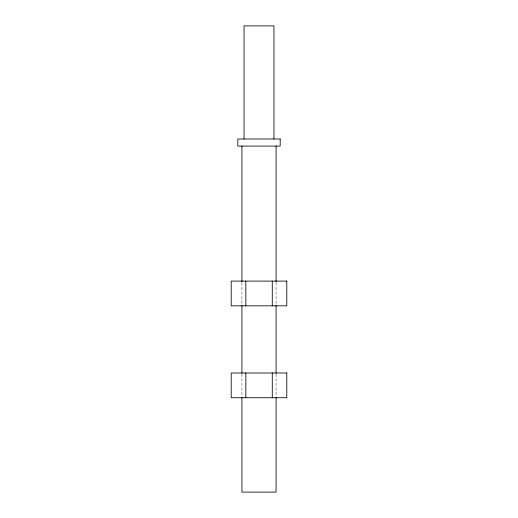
<?xml version="1.0" encoding="UTF-8"?>
<svg xmlns="http://www.w3.org/2000/svg" width="518" height="518" viewBox="0 0 518 518"><rect width="100%" height="100%" fill="white"/><g stroke="black" fill="none" stroke-linecap="round" stroke-linejoin="round"><path stroke-width="0.39" stroke-dasharray="2.59 1.94" d="M276.075 282.705L276.075 305.342M276.075 374.061L276.075 396.697M241.925 282.705L241.925 305.342M241.925 374.061L241.925 396.697"/><path stroke-width="0.78" d="M276.075 146.076L276.075 281.896M276.075 305.342L276.075 373.251M276.075 397.507L276.075 492.1L241.925 492.1L241.925 397.507M273.951 139.005L273.951 25.9L244.049 25.9L244.049 139.005M272.274 281.093L272.274 305.834M272.274 372.986L272.274 397.727M245.836 281.093L245.836 305.834M245.836 372.986L245.836 397.727M241.925 146.076L241.925 281.896M241.925 305.342L241.925 373.251M280.186 139.005L237.814 139.005L237.814 146.076L280.186 146.076L280.186 139.005M286.791 281.093L231.209 281.093L231.209 305.834L286.791 305.834L286.791 281.093M286.791 372.986L231.209 372.986L231.209 397.727L286.791 397.727L286.791 372.986"/></g></svg>
